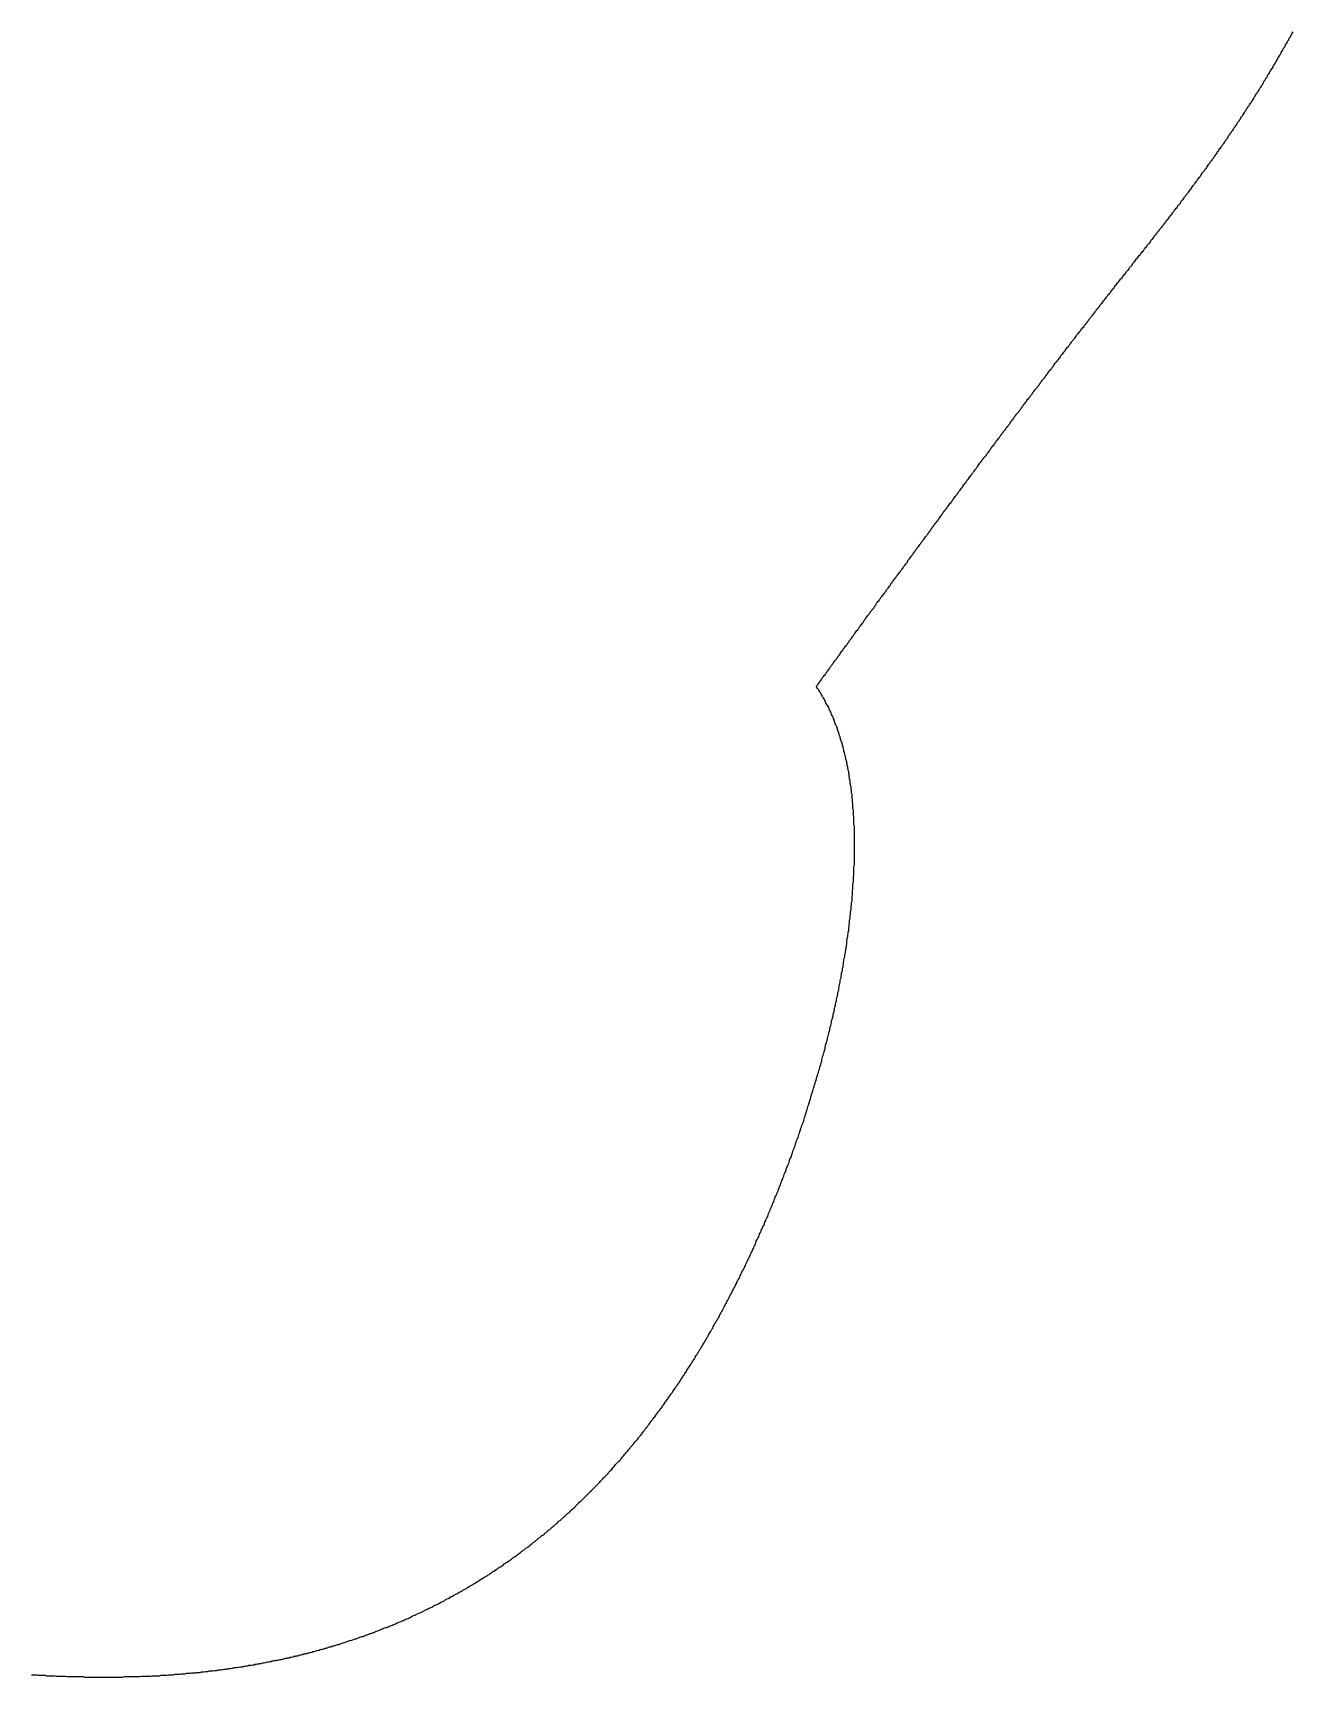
# Model space of a CAD drawing. Header units: millimetres. Extents: x 111 to 2999, y 81 to 1941.
# Drawn here: x 1021.78 to 1048.38, y 794.31 to 829.04 of the extents above; entities that cross this region are included whole.
import ezdxf

# ---------------------------------------------------------------- set-up
doc = ezdxf.new("R2010")
doc.units = ezdxf.units.MM
doc.layers.add('DRAW', color=7, linetype='Continuous')

msp = doc.modelspace()

# ---------------------------------------------------------------- linework, layer by layer
at = {"layer": 'DRAW'}
msp.add_polyline3d([(1021.75, 794.363, 0), (1021.78, 794.363, 0), (1021.81, 794.363, 0), (1021.84, 794.363, 0), (1021.86, 794.363, 0), (1021.89, 794.353, 0), (1021.92, 794.353, 0), (1021.95, 794.353, 0), (1021.98, 794.353, 0), (1022.01, 794.353, 0), (1022.04, 794.353, 0), (1022.07, 794.343, 0), (1022.1, 794.343, 0), (1022.12, 794.343, 0), (1022.15, 794.343, 0), (1022.18, 794.343, 0), (1022.21, 794.343, 0), (1022.24, 794.343, 0), (1022.27, 794.333, 0), (1022.3, 794.333, 0), (1022.33, 794.333, 0), (1022.35, 794.333, 0), (1022.38, 794.333, 0), (1022.41, 794.333, 0), (1022.44, 794.333, 0), (1022.47, 794.333, 0), (1022.5, 794.323, 0), (1022.53, 794.323, 0), (1022.55, 794.323, 0), (1022.58, 794.323, 0), (1022.61, 794.323, 0), (1022.64, 794.323, 0), (1022.67, 794.323, 0), (1022.7, 794.323, 0), (1022.72, 794.323, 0), (1022.75, 794.323, 0), (1022.78, 794.323, 0), (1022.81, 794.323, 0), (1022.84, 794.323, 0), (1022.87, 794.313, 0), (1022.89, 794.313, 0), (1022.92, 794.313, 0), (1022.95, 794.313, 0), (1022.98, 794.313, 0), (1023.01, 794.313, 0), (1023.04, 794.313, 0), (1023.06, 794.313, 0), (1023.09, 794.313, 0), (1023.12, 794.313, 0), (1023.15, 794.313, 0), (1023.18, 794.313, 0), (1023.2, 794.313, 0), (1023.23, 794.313, 0), (1023.26, 794.313, 0), (1023.29, 794.313, 0), (1023.32, 794.313, 0), (1023.34, 794.313, 0), (1023.37, 794.313, 0), (1023.4, 794.313, 0), (1023.43, 794.313, 0), (1023.46, 794.313, 0), (1023.48, 794.313, 0), (1023.51, 794.313, 0), (1023.54, 794.313, 0), (1023.57, 794.313, 0), (1023.6, 794.313, 0), (1023.62, 794.313, 0), (1023.65, 794.313, 0), (1023.68, 794.313, 0), (1023.71, 794.323, 0), (1023.73, 794.323, 0), (1023.76, 794.323, 0), (1023.79, 794.323, 0), (1023.82, 794.323, 0), (1023.85, 794.323, 0), (1023.87, 794.323, 0), (1023.9, 794.323, 0), (1023.93, 794.323, 0), (1023.96, 794.323, 0), (1023.98, 794.323, 0), (1024.01, 794.323, 0), (1024.04, 794.323, 0), (1024.07, 794.333, 0), (1024.09, 794.333, 0), (1024.12, 794.333, 0), (1024.15, 794.333, 0), (1024.18, 794.333, 0), (1024.2, 794.333, 0), (1024.23, 794.333, 0), (1024.26, 794.333, 0), (1024.29, 794.343, 0), (1024.31, 794.343, 0), (1024.34, 794.343, 0), (1024.37, 794.343, 0), (1024.4, 794.343, 0), (1024.42, 794.343, 0), (1024.45, 794.343, 0), (1024.48, 794.353, 0), (1024.5, 794.353, 0), (1024.53, 794.353, 0), (1024.56, 794.353, 0), (1024.59, 794.353, 0), (1024.61, 794.353, 0), (1024.64, 794.363, 0), (1024.67, 794.363, 0), (1024.69, 794.363, 0), (1024.72, 794.363, 0), (1024.75, 794.363, 0), (1024.78, 794.373, 0), (1024.8, 794.373, 0), (1024.83, 794.373, 0), (1024.86, 794.373, 0), (1024.88, 794.373, 0), (1024.91, 794.383, 0), (1024.94, 794.383, 0), (1024.97, 794.383, 0), (1024.99, 794.383, 0), (1025.02, 794.393, 0), (1025.05, 794.393, 0), (1025.07, 794.393, 0), (1025.1, 794.393, 0), (1025.13, 794.403, 0), (1025.15, 794.403, 0), (1025.18, 794.403, 0), (1025.21, 794.403, 0), (1025.23, 794.413, 0), (1025.26, 794.413, 0), (1025.29, 794.413, 0), (1025.31, 794.413, 0), (1025.34, 794.423, 0), (1025.37, 794.423, 0), (1025.39, 794.423, 0), (1025.42, 794.433, 0), (1025.45, 794.433, 0), (1025.47, 794.433, 0), (1025.5, 794.443, 0), (1025.53, 794.443, 0), (1025.55, 794.443, 0), (1025.58, 794.443, 0), (1025.61, 794.453, 0), (1025.63, 794.453, 0), (1025.66, 794.453, 0), (1025.69, 794.463, 0), (1025.71, 794.463, 0), (1025.74, 794.463, 0), (1025.77, 794.473, 0), (1025.79, 794.473, 0), (1025.82, 794.483, 0), (1025.84, 794.483, 0), (1025.87, 794.483, 0), (1025.9, 794.493, 0), (1025.92, 794.493, 0), (1025.95, 794.493, 0), (1025.98, 794.503, 0), (1026, 794.503, 0), (1026.03, 794.513, 0), (1026.05, 794.513, 0), (1026.08, 794.513, 0), (1026.11, 794.523, 0), (1026.13, 794.523, 0), (1026.16, 794.533, 0), (1026.19, 794.533, 0), (1026.21, 794.533, 0), (1026.24, 794.543, 0), (1026.26, 794.543, 0), (1026.29, 794.553, 0), (1026.32, 794.553, 0), (1026.34, 794.563, 0), (1026.37, 794.563, 0), (1026.39, 794.563, 0), (1026.42, 794.573, 0), (1026.45, 794.573, 0), (1026.47, 794.583, 0), (1026.5, 794.583, 0), (1026.52, 794.593, 0), (1026.55, 794.593, 0), (1026.57, 794.603, 0), (1026.6, 794.603, 0), (1026.63, 794.613, 0), (1026.65, 794.613, 0), (1026.68, 794.623, 0), (1026.7, 794.623, 0), (1026.73, 794.633, 0), (1026.75, 794.633, 0), (1026.78, 794.643, 0), (1026.81, 794.643, 0), (1026.83, 794.653, 0), (1026.86, 794.653, 0), (1026.88, 794.663, 0), (1026.91, 794.663, 0), (1026.93, 794.673, 0), (1026.96, 794.673, 0), (1026.99, 794.683, 0), (1027.01, 794.683, 0), (1027.04, 794.693, 0), (1027.06, 794.693, 0), (1027.09, 794.703, 0), (1027.11, 794.713, 0), (1027.14, 794.713, 0), (1027.16, 794.723, 0), (1027.19, 794.723, 0), (1027.21, 794.733, 0), (1027.24, 794.733, 0), (1027.27, 794.743, 0), (1027.29, 794.753, 0), (1027.32, 794.753, 0), (1027.34, 794.763, 0), (1027.37, 794.763, 0), (1027.39, 794.773, 0), (1027.42, 794.783, 0), (1027.44, 794.783, 0), (1027.47, 794.793, 0), (1027.49, 794.803, 0), (1027.52, 794.803, 0), (1027.54, 794.813, 0), (1027.57, 794.813, 0), (1027.59, 794.823, 0), (1027.62, 794.833, 0), (1027.64, 794.833, 0), (1027.67, 794.843, 0), (1027.69, 794.853, 0), (1027.72, 794.853, 0), (1027.74, 794.863, 0), (1027.77, 794.873, 0), (1027.79, 794.873, 0), (1027.82, 794.883, 0), (1027.84, 794.893, 0), (1027.87, 794.903, 0), (1027.89, 794.903, 0), (1027.92, 794.913, 0), (1027.94, 794.923, 0), (1027.97, 794.923, 0), (1027.99, 794.933, 0), (1028.02, 794.943, 0), (1028.04, 794.953, 0), (1028.07, 794.953, 0), (1028.09, 794.963, 0), (1028.11, 794.973, 0), (1028.14, 794.973, 0), (1028.16, 794.983, 0), (1028.19, 794.993, 0), (1028.21, 795.003, 0), (1028.24, 795.003, 0), (1028.26, 795.013, 0), (1028.29, 795.023, 0), (1028.31, 795.033, 0), (1028.34, 795.043, 0), (1028.36, 795.043, 0), (1028.38, 795.053, 0), (1028.41, 795.063, 0), (1028.43, 795.073, 0), (1028.46, 795.083, 0), (1028.48, 795.083, 0), (1028.51, 795.093, 0), (1028.53, 795.103, 0), (1028.56, 795.113, 0), (1028.58, 795.123, 0), (1028.6, 795.123, 0), (1028.63, 795.133, 0), (1028.65, 795.143, 0), (1028.68, 795.153, 0), (1028.7, 795.163, 0), (1028.72, 795.173, 0), (1028.75, 795.173, 0), (1028.77, 795.183, 0), (1028.8, 795.193, 0), (1028.82, 795.203, 0), (1028.85, 795.213, 0), (1028.87, 795.223, 0), (1028.89, 795.233, 0), (1028.92, 795.243, 0), (1028.94, 795.243, 0), (1028.97, 795.253, 0), (1028.99, 795.263, 0), (1029.01, 795.273, 0), (1029.04, 795.283, 0), (1029.06, 795.293, 0), (1029.09, 795.303, 0), (1029.11, 795.313, 0), (1029.13, 795.323, 0), (1029.16, 795.333, 0), (1029.18, 795.343, 0), (1029.2, 795.353, 0), (1029.23, 795.363, 0), (1029.25, 795.363, 0), (1029.28, 795.373, 0), (1029.3, 795.383, 0), (1029.32, 795.393, 0), (1029.35, 795.403, 0), (1029.37, 795.413, 0), (1029.39, 795.423, 0), (1029.42, 795.433, 0), (1029.44, 795.443, 0), (1029.46, 795.453, 0), (1029.49, 795.463, 0), (1029.51, 795.473, 0), (1029.53, 795.483, 0), (1029.56, 795.493, 0), (1029.58, 795.503, 0), (1029.6, 795.513, 0), (1029.63, 795.523, 0), (1029.65, 795.533, 0), (1029.68, 795.543, 0), (1029.7, 795.553, 0), (1029.72, 795.563, 0), (1029.74, 795.573, 0), (1029.77, 795.593, 0), (1029.79, 795.603, 0), (1029.81, 795.613, 0), (1029.84, 795.623, 0), (1029.86, 795.633, 0), (1029.88, 795.643, 0), (1029.91, 795.653, 0), (1029.93, 795.663, 0), (1029.95, 795.673, 0), (1029.98, 795.683, 0), (1030, 795.693, 0), (1030.02, 795.703, 0), (1030.05, 795.723, 0), (1030.07, 795.733, 0), (1030.09, 795.743, 0), (1030.11, 795.753, 0), (1030.14, 795.763, 0), (1030.16, 795.773, 0), (1030.18, 795.783, 0), (1030.21, 795.793, 0), (1030.23, 795.813, 0), (1030.25, 795.823, 0), (1030.27, 795.833, 0), (1030.3, 795.843, 0), (1030.32, 795.853, 0), (1030.34, 795.863, 0), (1030.37, 795.883, 0), (1030.39, 795.893, 0), (1030.41, 795.903, 0), (1030.43, 795.913, 0), (1030.46, 795.923, 0), (1030.48, 795.943, 0), (1030.5, 795.953, 0), (1030.52, 795.963, 0), (1030.55, 795.973, 0), (1030.57, 795.983, 0), (1030.59, 796.003, 0), (1030.61, 796.013, 0), (1030.64, 796.023, 0), (1030.66, 796.033, 0), (1030.68, 796.053, 0), (1030.7, 796.063, 0), (1030.73, 796.073, 0), (1030.75, 796.083, 0), (1030.77, 796.103, 0), (1030.79, 796.113, 0), (1030.82, 796.123, 0), (1030.84, 796.133, 0), (1030.86, 796.153, 0), (1030.88, 796.163, 0), (1030.9, 796.173, 0), (1030.93, 796.183, 0), (1030.95, 796.203, 0), (1030.97, 796.213, 0), (1030.99, 796.223, 0), (1031.01, 796.243, 0), (1031.04, 796.253, 0), (1031.06, 796.263, 0), (1031.08, 796.283, 0), (1031.1, 796.293, 0), (1031.12, 796.303, 0), (1031.15, 796.323, 0), (1031.17, 796.333, 0), (1031.19, 796.343, 0), (1031.21, 796.363, 0), (1031.23, 796.373, 0), (1031.26, 796.393, 0), (1031.28, 796.403, 0), (1031.3, 796.413, 0), (1031.32, 796.433, 0), (1031.34, 796.443, 0), (1031.37, 796.453, 0), (1031.39, 796.473, 0), (1031.41, 796.483, 0), (1031.43, 796.503, 0), (1031.45, 796.513, 0), (1031.47, 796.523, 0), (1031.49, 796.543, 0), (1031.52, 796.553, 0), (1031.54, 796.573, 0), (1031.56, 796.583, 0), (1031.58, 796.603, 0), (1031.6, 796.613, 0), (1031.62, 796.633, 0), (1031.65, 796.643, 0), (1031.67, 796.653, 0), (1031.69, 796.673, 0), (1031.71, 796.683, 0), (1031.73, 796.703, 0), (1031.75, 796.713, 0), (1031.77, 796.733, 0), (1031.79, 796.743, 0), (1031.82, 796.763, 0), (1031.84, 796.773, 0), (1031.86, 796.793, 0), (1031.88, 796.803, 0), (1031.9, 796.823, 0), (1031.92, 796.833, 0), (1031.94, 796.853, 0), (1031.96, 796.863, 0), (1031.99, 796.883, 0), (1032.01, 796.903, 0), (1032.03, 796.913, 0), (1032.05, 796.933, 0), (1032.07, 796.943, 0), (1032.09, 796.963, 0), (1032.11, 796.973, 0), (1032.13, 796.993, 0), (1032.15, 797.003, 0), (1032.17, 797.023, 0), (1032.19, 797.043, 0), (1032.22, 797.053, 0), (1032.24, 797.073, 0), (1032.26, 797.083, 0), (1032.28, 797.103, 0), (1032.3, 797.123, 0), (1032.32, 797.133, 0), (1032.34, 797.153, 0), (1032.36, 797.163, 0), (1032.38, 797.183, 0), (1032.4, 797.203, 0), (1032.42, 797.213, 0), (1032.44, 797.233, 0), (1032.46, 797.253, 0), (1032.48, 797.263, 0), (1032.5, 797.283, 0), (1032.52, 797.303, 0), (1032.54, 797.313, 0), (1032.57, 797.333, 0), (1032.59, 797.353, 0), (1032.61, 797.363, 0), (1032.63, 797.383, 0), (1032.65, 797.403, 0), (1032.67, 797.423, 0), (1032.69, 797.433, 0), (1032.71, 797.453, 0), (1032.73, 797.473, 0), (1032.75, 797.483, 0), (1032.77, 797.503, 0), (1032.79, 797.523, 0), (1032.81, 797.543, 0), (1032.83, 797.553, 0), (1032.85, 797.573, 0), (1032.87, 797.593, 0), (1032.89, 797.613, 0), (1032.91, 797.623, 0), (1032.93, 797.643, 0), (1032.95, 797.663, 0), (1032.97, 797.683, 0), (1032.99, 797.693, 0), (1033.01, 797.713, 0), (1033.03, 797.733, 0), (1033.05, 797.753, 0), (1033.07, 797.773, 0), (1033.09, 797.783, 0), (1033.11, 797.803, 0), (1033.13, 797.823, 0), (1033.15, 797.843, 0), (1033.17, 797.863, 0), (1033.19, 797.883, 0), (1033.21, 797.893, 0), (1033.23, 797.913, 0), (1033.24, 797.933, 0), (1033.26, 797.953, 0), (1033.28, 797.973, 0), (1033.3, 797.993, 0), (1033.32, 798.013, 0), (1033.34, 798.023, 0), (1033.36, 798.043, 0), (1033.38, 798.063, 0), (1033.4, 798.083, 0), (1033.42, 798.103, 0), (1033.44, 798.123, 0), (1033.46, 798.143, 0), (1033.48, 798.163, 0), (1033.5, 798.183, 0), (1033.52, 798.203, 0), (1033.54, 798.223, 0), (1033.56, 798.233, 0), (1033.57, 798.253, 0), (1033.59, 798.273, 0), (1033.61, 798.293, 0), (1033.63, 798.313, 0), (1033.65, 798.333, 0), (1033.67, 798.353, 0), (1033.69, 798.373, 0), (1033.71, 798.393, 0), (1033.73, 798.413, 0), (1033.75, 798.433, 0), (1033.76, 798.453, 0), (1033.78, 798.473, 0), (1033.8, 798.493, 0), (1033.82, 798.513, 0), (1033.84, 798.533, 0), (1033.86, 798.553, 0), (1033.88, 798.573, 0), (1033.9, 798.593, 0), (1033.92, 798.613, 0), (1033.93, 798.633, 0), (1033.95, 798.653, 0), (1033.97, 798.673, 0), (1033.99, 798.693, 0), (1034.01, 798.713, 0), (1034.03, 798.743, 0), (1034.05, 798.763, 0), (1034.06, 798.783, 0), (1034.08, 798.803, 0), (1034.1, 798.823, 0), (1034.12, 798.843, 0), (1034.14, 798.863, 0), (1034.16, 798.883, 0), (1034.18, 798.903, 0), (1034.19, 798.923, 0), (1034.21, 798.943, 0), (1034.23, 798.973, 0), (1034.25, 798.993, 0), (1034.27, 799.013, 0), (1034.29, 799.033, 0), (1034.3, 799.053, 0), (1034.32, 799.073, 0), (1034.34, 799.093, 0), (1034.36, 799.123, 0), (1034.38, 799.143, 0), (1034.39, 799.163, 0), (1034.41, 799.183, 0), (1034.43, 799.203, 0), (1034.45, 799.223, 0), (1034.47, 799.253, 0), (1034.48, 799.273, 0), (1034.5, 799.293, 0), (1034.52, 799.313, 0), (1034.54, 799.333, 0), (1034.56, 799.363, 0), (1034.57, 799.383, 0), (1034.59, 799.403, 0), (1034.61, 799.423, 0), (1034.63, 799.453, 0), (1034.65, 799.473, 0), (1034.66, 799.493, 0), (1034.68, 799.513, 0), (1034.7, 799.543, 0), (1034.72, 799.563, 0), (1034.73, 799.583, 0), (1034.75, 799.603, 0), (1034.77, 799.633, 0), (1034.79, 799.653, 0), (1034.8, 799.673, 0), (1034.82, 799.703, 0), (1034.84, 799.723, 0), (1034.86, 799.743, 0), (1034.87, 799.773, 0), (1034.89, 799.793, 0), (1034.91, 799.813, 0), (1034.93, 799.843, 0), (1034.94, 799.863, 0), (1034.96, 799.883, 0), (1034.98, 799.913, 0), (1035, 799.933, 0), (1035.01, 799.953, 0), (1035.03, 799.983, 0), (1035.05, 800.003, 0), (1035.06, 800.023, 0), (1035.08, 800.053, 0), (1035.1, 800.073, 0), (1035.12, 800.103, 0), (1035.13, 800.123, 0), (1035.15, 800.143, 0), (1035.17, 800.173, 0), (1035.18, 800.193, 0), (1035.2, 800.223, 0), (1035.22, 800.243, 0), (1035.23, 800.263, 0), (1035.25, 800.293, 0), (1035.27, 800.313, 0), (1035.29, 800.343, 0), (1035.3, 800.363, 0), (1035.32, 800.393, 0), (1035.34, 800.413, 0), (1035.35, 800.443, 0), (1035.37, 800.463, 0), (1035.39, 800.493, 0), (1035.4, 800.513, 0), (1035.42, 800.533, 0), (1035.44, 800.563, 0), (1035.45, 800.583, 0), (1035.47, 800.613, 0), (1035.49, 800.643, 0), (1035.5, 800.663, 0), (1035.52, 800.693, 0), (1035.54, 800.713, 0), (1035.55, 800.743, 0), (1035.57, 800.763, 0), (1035.58, 800.793, 0), (1035.6, 800.813, 0), (1035.62, 800.843, 0), (1035.63, 800.863, 0), (1035.65, 800.893, 0), (1035.67, 800.913, 0), (1035.68, 800.943, 0), (1035.7, 800.973, 0), (1035.71, 800.993, 0), (1035.73, 801.023, 0), (1035.75, 801.043, 0), (1035.76, 801.073, 0), (1035.78, 801.103, 0), (1035.8, 801.123, 0), (1035.81, 801.153, 0), (1035.83, 801.173, 0), (1035.84, 801.203, 0), (1035.86, 801.233, 0), (1035.88, 801.253, 0), (1035.89, 801.283, 0), (1035.91, 801.313, 0), (1035.92, 801.333, 0), (1035.94, 801.363, 0), (1035.96, 801.393, 0), (1035.97, 801.413, 0), (1035.99, 801.443, 0), (1036, 801.473, 0), (1036.02, 801.493, 0), (1036.03, 801.523, 0), (1036.05, 801.553, 0), (1036.07, 801.583, 0), (1036.08, 801.603, 0), (1036.1, 801.633, 0), (1036.11, 801.663, 0), (1036.13, 801.683, 0), (1036.14, 801.713, 0), (1036.16, 801.743, 0), (1036.17, 801.773, 0), (1036.19, 801.793, 0), (1036.2, 801.823, 0), (1036.22, 801.853, 0), (1036.24, 801.883, 0), (1036.25, 801.903, 0), (1036.27, 801.933, 0), (1036.28, 801.963, 0), (1036.3, 801.993, 0), (1036.31, 802.023, 0), (1036.33, 802.043, 0), (1036.34, 802.073, 0), (1036.36, 802.103, 0), (1036.37, 802.133, 0), (1036.39, 802.163, 0), (1036.4, 802.193, 0), (1036.42, 802.213, 0), (1036.43, 802.243, 0), (1036.45, 802.273, 0), (1036.46, 802.303, 0), (1036.48, 802.333, 0), (1036.49, 802.363, 0), (1036.51, 802.393, 0), (1036.52, 802.413, 0), (1036.54, 802.443, 0), (1036.55, 802.473, 0), (1036.57, 802.503, 0), (1036.58, 802.533, 0), (1036.6, 802.563, 0), (1036.61, 802.593, 0), (1036.63, 802.623, 0), (1036.64, 802.653, 0), (1036.66, 802.683, 0), (1036.67, 802.713, 0), (1036.69, 802.733, 0), (1036.7, 802.763, 0), (1036.71, 802.793, 0), (1036.73, 802.823, 0), (1036.74, 802.853, 0), (1036.76, 802.883, 0), (1036.77, 802.913, 0), (1036.79, 802.943, 0), (1036.8, 802.973, 0), (1036.82, 803.003, 0), (1036.83, 803.033, 0), (1036.84, 803.063, 0), (1036.86, 803.093, 0), (1036.87, 803.123, 0), (1036.89, 803.153, 0), (1036.9, 803.183, 0), (1036.92, 803.213, 0), (1036.93, 803.243, 0), (1036.94, 803.273, 0), (1036.96, 803.303, 0), (1036.97, 803.333, 0), (1036.99, 803.363, 0), (1037, 803.393, 0), (1037.01, 803.423, 0), (1037.03, 803.453, 0), (1037.04, 803.483, 0), (1037.05, 803.523, 0), (1037.07, 803.553, 0), (1037.08, 803.583, 0), (1037.1, 803.613, 0), (1037.11, 803.643, 0), (1037.12, 803.673, 0), (1037.14, 803.703, 0), (1037.15, 803.733, 0), (1037.16, 803.763, 0), (1037.18, 803.793, 0), (1037.19, 803.823, 0), (1037.21, 803.853, 0), (1037.22, 803.883, 0), (1037.23, 803.923, 0), (1037.25, 803.953, 0), (1037.26, 803.983, 0), (1037.27, 804.013, 0), (1037.29, 804.043, 0), (1037.3, 804.073, 0), (1037.31, 804.103, 0), (1037.32, 804.133, 0), (1037.34, 804.173, 0), (1037.35, 804.203, 0), (1037.36, 804.233, 0), (1037.38, 804.263, 0), (1037.39, 804.293, 0), (1037.4, 804.323, 0), (1037.42, 804.353, 0), (1037.43, 804.393, 0), (1037.44, 804.423, 0), (1037.45, 804.453, 0), (1037.47, 804.483, 0), (1037.48, 804.513, 0), (1037.49, 804.543, 0), (1037.51, 804.583, 0), (1037.52, 804.613, 0), (1037.53, 804.643, 0), (1037.54, 804.673, 0), (1037.56, 804.703, 0), (1037.57, 804.743, 0), (1037.58, 804.773, 0), (1037.59, 804.803, 0), (1037.61, 804.833, 0), (1037.62, 804.863, 0), (1037.63, 804.893, 0), (1037.64, 804.933, 0), (1037.65, 804.963, 0), (1037.67, 804.993, 0), (1037.68, 805.023, 0), (1037.69, 805.063, 0), (1037.7, 805.093, 0), (1037.72, 805.123, 0), (1037.73, 805.153, 0), (1037.74, 805.183, 0), (1037.75, 805.223, 0), (1037.76, 805.253, 0), (1037.78, 805.283, 0), (1037.79, 805.313, 0), (1037.8, 805.353, 0), (1037.81, 805.383, 0), (1037.82, 805.413, 0), (1037.83, 805.443, 0), (1037.85, 805.483, 0), (1037.86, 805.513, 0), (1037.87, 805.543, 0), (1037.88, 805.573, 0), (1037.89, 805.613, 0), (1037.9, 805.643, 0), (1037.91, 805.673, 0), (1037.93, 805.703, 0), (1037.94, 805.743, 0), (1037.95, 805.773, 0), (1037.96, 805.803, 0), (1037.97, 805.833, 0), (1037.98, 805.873, 0), (1037.99, 805.903, 0), (1038, 805.933, 0), (1038.01, 805.963, 0), (1038.03, 806.003, 0), (1038.04, 806.033, 0), (1038.05, 806.063, 0), (1038.06, 806.103, 0), (1038.07, 806.133, 0), (1038.08, 806.163, 0), (1038.09, 806.193, 0), (1038.1, 806.233, 0), (1038.11, 806.263, 0), (1038.12, 806.293, 0), (1038.13, 806.333, 0), (1038.14, 806.363, 0), (1038.15, 806.393, 0), (1038.16, 806.423, 0), (1038.17, 806.463, 0), (1038.18, 806.493, 0), (1038.19, 806.523, 0), (1038.2, 806.563, 0), (1038.21, 806.593, 0), (1038.22, 806.623, 0), (1038.23, 806.653, 0), (1038.24, 806.693, 0), (1038.25, 806.723, 0), (1038.26, 806.753, 0), (1038.27, 806.793, 0), (1038.28, 806.823, 0), (1038.29, 806.853, 0), (1038.3, 806.883, 0), (1038.31, 806.923, 0), (1038.32, 806.953, 0), (1038.33, 806.983, 0), (1038.34, 807.023, 0), (1038.35, 807.053, 0), (1038.36, 807.083, 0), (1038.37, 807.123, 0), (1038.38, 807.153, 0), (1038.39, 807.183, 0), (1038.4, 807.213, 0), (1038.41, 807.253, 0), (1038.42, 807.283, 0), (1038.43, 807.313, 0), (1038.43, 807.353, 0), (1038.44, 807.383, 0), (1038.45, 807.413, 0), (1038.46, 807.443, 0), (1038.47, 807.483, 0), (1038.48, 807.513, 0), (1038.49, 807.543, 0), (1038.5, 807.583, 0), (1038.5, 807.613, 0), (1038.51, 807.643, 0), (1038.52, 807.683, 0), (1038.53, 807.713, 0), (1038.54, 807.743, 0), (1038.55, 807.773, 0), (1038.55, 807.813, 0), (1038.56, 807.843, 0), (1038.57, 807.873, 0), (1038.58, 807.913, 0), (1038.59, 807.943, 0), (1038.6, 807.973, 0), (1038.6, 808.003, 0), (1038.61, 808.043, 0), (1038.62, 808.073, 0), (1038.63, 808.103, 0), (1038.64, 808.143, 0), (1038.64, 808.173, 0), (1038.65, 808.203, 0), (1038.66, 808.233, 0), (1038.67, 808.273, 0), (1038.67, 808.303, 0), (1038.68, 808.333, 0), (1038.69, 808.373, 0), (1038.7, 808.403, 0), (1038.7, 808.433, 0), (1038.71, 808.463, 0), (1038.72, 808.503, 0), (1038.72, 808.533, 0), (1038.73, 808.563, 0), (1038.74, 808.593, 0), (1038.74, 808.633, 0), (1038.75, 808.663, 0), (1038.76, 808.693, 0), (1038.77, 808.733, 0), (1038.77, 808.763, 0), (1038.78, 808.793, 0), (1038.79, 808.823, 0), (1038.79, 808.863, 0), (1038.8, 808.893, 0), (1038.8, 808.923, 0), (1038.81, 808.953, 0), (1038.82, 808.993, 0), (1038.82, 809.023, 0), (1038.83, 809.053, 0), (1038.84, 809.083, 0), (1038.84, 809.123, 0), (1038.85, 809.153, 0), (1038.85, 809.183, 0), (1038.86, 809.213, 0), (1038.87, 809.243, 0), (1038.87, 809.283, 0), (1038.88, 809.313, 0), (1038.88, 809.343, 0), (1038.89, 809.373, 0), (1038.89, 809.413, 0), (1038.9, 809.443, 0), (1038.9, 809.473, 0), (1038.91, 809.503, 0), (1038.92, 809.533, 0), (1038.92, 809.573, 0), (1038.93, 809.603, 0), (1038.93, 809.633, 0), (1038.94, 809.663, 0), (1038.94, 809.693, 0), (1038.95, 809.733, 0), (1038.95, 809.763, 0), (1038.96, 809.793, 0), (1038.96, 809.823, 0), (1038.96, 809.853, 0), (1038.97, 809.893, 0), (1038.97, 809.923, 0), (1038.98, 809.953, 0), (1038.98, 809.983, 0), (1038.99, 810.013, 0), (1038.99, 810.043, 0), (1039, 810.083, 0), (1039, 810.113, 0), (1039, 810.143, 0), (1039.01, 810.173, 0), (1039.01, 810.203, 0), (1039.02, 810.233, 0), (1039.02, 810.273, 0), (1039.02, 810.303, 0), (1039.03, 810.333, 0), (1039.03, 810.363, 0), (1039.03, 810.393, 0), (1039.04, 810.423, 0), (1039.04, 810.453, 0), (1039.04, 810.483, 0), (1039.05, 810.523, 0), (1039.05, 810.553, 0), (1039.05, 810.583, 0), (1039.06, 810.613, 0), (1039.06, 810.643, 0), (1039.06, 810.673, 0), (1039.07, 810.703, 0), (1039.07, 810.733, 0), (1039.07, 810.763, 0), (1039.07, 810.793, 0), (1039.08, 810.833, 0), (1039.08, 810.863, 0), (1039.08, 810.893, 0), (1039.08, 810.923, 0), (1039.09, 810.953, 0), (1039.09, 810.983, 0), (1039.09, 811.013, 0), (1039.09, 811.043, 0), (1039.09, 811.073, 0), (1039.1, 811.103, 0), (1039.1, 811.133, 0), (1039.1, 811.163, 0), (1039.1, 811.193, 0), (1039.1, 811.223, 0), (1039.11, 811.253, 0), (1039.11, 811.283, 0), (1039.11, 811.313, 0), (1039.11, 811.343, 0), (1039.11, 811.373, 0), (1039.11, 811.403, 0), (1039.11, 811.433, 0), (1039.12, 811.463, 0), (1039.12, 811.493, 0), (1039.12, 811.523, 0), (1039.12, 811.553, 0), (1039.12, 811.583, 0), (1039.12, 811.613, 0), (1039.12, 811.643, 0), (1039.12, 811.673, 0), (1039.12, 811.703, 0), (1039.12, 811.733, 0), (1039.12, 811.763, 0), (1039.12, 811.793, 0), (1039.12, 811.823, 0), (1039.12, 811.853, 0), (1039.12, 811.883, 0), (1039.12, 811.913, 0), (1039.12, 811.943, 0), (1039.12, 811.973, 0), (1039.12, 811.993, 0), (1039.12, 812.023, 0), (1039.12, 812.053, 0), (1039.12, 812.083, 0), (1039.12, 812.113, 0), (1039.12, 812.143, 0), (1039.12, 812.173, 0), (1039.12, 812.203, 0), (1039.12, 812.233, 0), (1039.12, 812.253, 0), (1039.12, 812.283, 0), (1039.11, 812.313, 0), (1039.11, 812.343, 0), (1039.11, 812.373, 0), (1039.11, 812.403, 0), (1039.11, 812.423, 0), (1039.11, 812.453, 0), (1039.11, 812.483, 0), (1039.1, 812.513, 0), (1039.1, 812.543, 0), (1039.1, 812.573, 0), (1039.1, 812.593, 0), (1039.1, 812.623, 0), (1039.09, 812.653, 0), (1039.09, 812.683, 0), (1039.09, 812.703, 0), (1039.09, 812.733, 0), (1039.09, 812.763, 0), (1039.08, 812.793, 0), (1039.08, 812.813, 0), (1039.08, 812.843, 0), (1039.07, 812.873, 0), (1039.07, 812.903, 0), (1039.07, 812.923, 0), (1039.07, 812.953, 0), (1039.06, 812.983, 0), (1039.06, 813.013, 0), (1039.06, 813.033, 0), (1039.05, 813.063, 0), (1039.05, 813.093, 0), (1039.05, 813.113, 0), (1039.04, 813.143, 0), (1039.04, 813.173, 0), (1039.03, 813.193, 0), (1039.03, 813.223, 0), (1039.03, 813.253, 0), (1039.02, 813.273, 0), (1039.02, 813.303, 0), (1039.01, 813.333, 0), (1039.01, 813.353, 0), (1039.01, 813.383, 0), (1039, 813.403, 0), (1039, 813.433, 0), (1038.99, 813.463, 0), (1038.99, 813.483, 0), (1038.98, 813.513, 0), (1038.98, 813.533, 0), (1038.97, 813.563, 0), (1038.97, 813.593, 0), (1038.96, 813.613, 0), (1038.96, 813.643, 0), (1038.95, 813.663, 0), (1038.94, 813.693, 0), (1038.94, 813.713, 0), (1038.93, 813.743, 0), (1038.93, 813.763, 0), (1038.92, 813.793, 0), (1038.92, 813.813, 0), (1038.91, 813.843, 0), (1038.9, 813.863, 0), (1038.9, 813.893, 0), (1038.89, 813.913, 0), (1038.88, 813.943, 0), (1038.88, 813.963, 0), (1038.87, 813.993, 0), (1038.86, 814.013, 0), (1038.86, 814.043, 0), (1038.85, 814.063, 0), (1038.84, 814.093, 0), (1038.83, 814.113, 0), (1038.83, 814.133, 0), (1038.82, 814.163, 0), (1038.81, 814.183, 0), (1038.8, 814.213, 0), (1038.8, 814.233, 0), (1038.79, 814.253, 0), (1038.78, 814.283, 0), (1038.77, 814.303, 0), (1038.76, 814.323, 0), (1038.76, 814.353, 0), (1038.75, 814.373, 0), (1038.74, 814.393, 0), (1038.73, 814.423, 0), (1038.72, 814.443, 0), (1038.71, 814.463, 0), (1038.7, 814.493, 0), (1038.69, 814.513, 0), (1038.69, 814.533, 0), (1038.68, 814.553, 0), (1038.67, 814.583, 0), (1038.66, 814.603, 0), (1038.65, 814.623, 0), (1038.64, 814.643, 0), (1038.63, 814.673, 0), (1038.62, 814.693, 0), (1038.61, 814.713, 0), (1038.6, 814.733, 0), (1038.59, 814.753, 0), (1038.58, 814.783, 0), (1038.57, 814.803, 0), (1038.56, 814.823, 0), (1038.54, 814.843, 0), (1038.53, 814.863, 0), (1038.52, 814.883, 0), (1038.51, 814.913, 0), (1038.5, 814.933, 0), (1038.49, 814.953, 0), (1038.48, 814.973, 0), (1038.47, 814.993, 0), (1038.45, 815.013, 0), (1038.44, 815.033, 0), (1038.43, 815.053, 0), (1038.42, 815.073, 0), (1038.41, 815.093, 0), (1038.39, 815.113, 0), (1038.38, 815.133, 0), (1038.37, 815.153, 0), (1038.36, 815.173, 0), (1038.34, 815.193, 0), (1038.33, 815.213, 0), (1038.32, 815.233, 0), (1038.33, 815.253, 0), (1038.35, 815.273, 0), (1038.36, 815.293, 0), (1038.38, 815.323, 0), (1038.39, 815.343, 0), (1038.41, 815.363, 0), (1038.42, 815.383, 0), (1038.44, 815.403, 0), (1038.45, 815.423, 0), (1038.47, 815.443, 0), (1038.48, 815.463, 0), (1038.5, 815.483, 0), (1038.51, 815.503, 0), (1038.53, 815.523, 0), (1038.54, 815.543, 0), (1038.56, 815.563, 0), (1038.57, 815.583, 0), (1038.59, 815.603, 0), (1038.6, 815.633, 0), (1038.62, 815.653, 0), (1038.63, 815.673, 0), (1038.65, 815.693, 0), (1038.66, 815.713, 0), (1038.68, 815.733, 0), (1038.69, 815.753, 0), (1038.71, 815.773, 0), (1038.72, 815.793, 0), (1038.74, 815.813, 0), (1038.75, 815.833, 0), (1038.77, 815.853, 0), (1038.78, 815.873, 0), (1038.8, 815.893, 0), (1038.81, 815.913, 0), (1038.83, 815.943, 0), (1038.84, 815.963, 0), (1038.86, 815.983, 0), (1038.87, 816.003, 0), (1038.89, 816.023, 0), (1038.9, 816.043, 0), (1038.92, 816.063, 0), (1038.93, 816.083, 0), (1038.95, 816.103, 0), (1038.96, 816.123, 0), (1038.98, 816.143, 0), (1038.99, 816.163, 0), (1039.01, 816.183, 0), (1039.02, 816.203, 0), (1039.04, 816.223, 0), (1039.05, 816.243, 0), (1039.07, 816.273, 0), (1039.08, 816.293, 0), (1039.1, 816.313, 0), (1039.11, 816.333, 0), (1039.13, 816.353, 0), (1039.14, 816.373, 0), (1039.16, 816.393, 0), (1039.17, 816.413, 0), (1039.19, 816.433, 0), (1039.2, 816.453, 0), (1039.22, 816.473, 0), (1039.23, 816.493, 0), (1039.25, 816.513, 0), (1039.26, 816.533, 0), (1039.28, 816.553, 0), (1039.29, 816.573, 0), (1039.31, 816.593, 0), (1039.32, 816.623, 0), (1039.34, 816.643, 0), (1039.35, 816.663, 0), (1039.37, 816.683, 0), (1039.38, 816.703, 0), (1039.4, 816.723, 0), (1039.41, 816.743, 0), (1039.43, 816.763, 0), (1039.44, 816.783, 0), (1039.46, 816.803, 0), (1039.47, 816.823, 0), (1039.49, 816.843, 0), (1039.5, 816.863, 0), (1039.52, 816.883, 0), (1039.53, 816.903, 0), (1039.55, 816.923, 0), (1039.56, 816.943, 0), (1039.58, 816.963, 0), (1039.59, 816.993, 0), (1039.61, 817.013, 0), (1039.62, 817.033, 0), (1039.64, 817.053, 0), (1039.65, 817.073, 0), (1039.67, 817.093, 0), (1039.68, 817.113, 0), (1039.7, 817.133, 0), (1039.71, 817.153, 0), (1039.73, 817.173, 0), (1039.74, 817.193, 0), (1039.76, 817.213, 0), (1039.77, 817.233, 0), (1039.79, 817.253, 0), (1039.8, 817.273, 0), (1039.82, 817.293, 0), (1039.83, 817.313, 0), (1039.85, 817.333, 0), (1039.86, 817.353, 0), (1039.88, 817.373, 0), (1039.89, 817.403, 0), (1039.91, 817.423, 0), (1039.92, 817.443, 0), (1039.94, 817.463, 0), (1039.95, 817.483, 0), (1039.97, 817.503, 0), (1039.98, 817.523, 0), (1040, 817.543, 0), (1040.01, 817.563, 0), (1040.03, 817.583, 0), (1040.04, 817.603, 0), (1040.06, 817.623, 0), (1040.07, 817.643, 0), (1040.09, 817.663, 0), (1040.1, 817.683, 0), (1040.12, 817.703, 0), (1040.13, 817.723, 0), (1040.15, 817.743, 0), (1040.16, 817.763, 0), (1040.18, 817.783, 0), (1040.19, 817.803, 0), (1040.21, 817.823, 0), (1040.22, 817.843, 0), (1040.24, 817.863, 0), (1040.25, 817.893, 0), (1040.27, 817.913, 0), (1040.28, 817.933, 0), (1040.3, 817.953, 0), (1040.31, 817.973, 0), (1040.33, 817.993, 0), (1040.34, 818.013, 0), (1040.36, 818.033, 0), (1040.37, 818.053, 0), (1040.38, 818.073, 0), (1040.4, 818.093, 0), (1040.41, 818.113, 0), (1040.43, 818.133, 0), (1040.44, 818.153, 0), (1040.46, 818.173, 0), (1040.47, 818.193, 0), (1040.49, 818.213, 0), (1040.5, 818.233, 0), (1040.52, 818.253, 0), (1040.53, 818.273, 0), (1040.55, 818.293, 0), (1040.56, 818.313, 0), (1040.58, 818.333, 0), (1040.59, 818.353, 0), (1040.61, 818.373, 0), (1040.62, 818.393, 0), (1040.64, 818.413, 0), (1040.65, 818.433, 0), (1040.67, 818.453, 0), (1040.68, 818.473, 0), (1040.7, 818.493, 0), (1040.71, 818.513, 0), (1040.73, 818.533, 0), (1040.74, 818.563, 0), (1040.76, 818.583, 0), (1040.77, 818.603, 0), (1040.79, 818.623, 0), (1040.8, 818.643, 0), (1040.82, 818.663, 0), (1040.83, 818.683, 0), (1040.85, 818.703, 0), (1040.86, 818.723, 0), (1040.88, 818.743, 0), (1040.89, 818.763, 0), (1040.91, 818.783, 0), (1040.92, 818.803, 0), (1040.94, 818.823, 0), (1040.95, 818.843, 0), (1040.97, 818.863, 0), (1040.98, 818.883, 0), (1040.99, 818.903, 0), (1041.01, 818.923, 0), (1041.02, 818.943, 0), (1041.04, 818.963, 0), (1041.05, 818.983, 0), (1041.07, 819.003, 0), (1041.08, 819.023, 0), (1041.1, 819.043, 0), (1041.11, 819.063, 0), (1041.13, 819.083, 0), (1041.14, 819.103, 0), (1041.16, 819.123, 0), (1041.17, 819.143, 0), (1041.19, 819.163, 0), (1041.2, 819.183, 0), (1041.22, 819.203, 0), (1041.23, 819.223, 0), (1041.25, 819.243, 0), (1041.26, 819.263, 0), (1041.28, 819.283, 0), (1041.29, 819.303, 0), (1041.31, 819.323, 0), (1041.32, 819.343, 0), (1041.34, 819.363, 0), (1041.35, 819.383, 0), (1041.37, 819.403, 0), (1041.38, 819.423, 0), (1041.4, 819.443, 0), (1041.41, 819.463, 0), (1041.42, 819.483, 0), (1041.44, 819.503, 0), (1041.45, 819.523, 0), (1041.47, 819.543, 0), (1041.48, 819.563, 0), (1041.5, 819.583, 0), (1041.51, 819.603, 0), (1041.53, 819.623, 0), (1041.54, 819.643, 0), (1041.56, 819.663, 0), (1041.57, 819.683, 0), (1041.59, 819.703, 0), (1041.6, 819.723, 0), (1041.62, 819.743, 0), (1041.63, 819.763, 0), (1041.65, 819.783, 0), (1041.66, 819.803, 0), (1041.68, 819.823, 0), (1041.69, 819.843, 0), (1041.71, 819.863, 0), (1041.72, 819.883, 0), (1041.73, 819.903, 0), (1041.75, 819.923, 0), (1041.76, 819.943, 0), (1041.78, 819.963, 0), (1041.79, 819.983, 0), (1041.81, 820.003, 0), (1041.82, 820.023, 0), (1041.84, 820.043, 0), (1041.85, 820.063, 0), (1041.87, 820.083, 0), (1041.88, 820.093, 0), (1041.9, 820.113, 0), (1041.91, 820.133, 0), (1041.93, 820.153, 0), (1041.94, 820.173, 0), (1041.96, 820.193, 0), (1041.97, 820.213, 0), (1041.98, 820.233, 0), (1042, 820.253, 0), (1042.01, 820.273, 0), (1042.03, 820.293, 0), (1042.04, 820.313, 0), (1042.06, 820.333, 0), (1042.07, 820.353, 0), (1042.09, 820.373, 0), (1042.1, 820.393, 0), (1042.12, 820.413, 0), (1042.13, 820.433, 0), (1042.15, 820.453, 0), (1042.16, 820.473, 0), (1042.18, 820.493, 0), (1042.19, 820.513, 0), (1042.21, 820.533, 0), (1042.22, 820.553, 0), (1042.23, 820.573, 0), (1042.25, 820.593, 0), (1042.26, 820.613, 0), (1042.28, 820.633, 0), (1042.29, 820.643, 0), (1042.31, 820.663, 0), (1042.32, 820.683, 0), (1042.34, 820.703, 0), (1042.35, 820.723, 0), (1042.37, 820.743, 0), (1042.38, 820.763, 0), (1042.4, 820.783, 0), (1042.41, 820.803, 0), (1042.42, 820.823, 0), (1042.44, 820.843, 0), (1042.45, 820.863, 0), (1042.47, 820.883, 0), (1042.48, 820.903, 0), (1042.5, 820.923, 0), (1042.51, 820.943, 0), (1042.53, 820.963, 0), (1042.54, 820.983, 0), (1042.56, 821.003, 0), (1042.57, 821.013, 0), (1042.59, 821.033, 0), (1042.6, 821.053, 0), (1042.61, 821.073, 0), (1042.63, 821.093, 0), (1042.64, 821.113, 0), (1042.66, 821.133, 0), (1042.67, 821.153, 0), (1042.69, 821.173, 0), (1042.7, 821.193, 0), (1042.72, 821.213, 0), (1042.73, 821.233, 0), (1042.75, 821.253, 0), (1042.76, 821.273, 0), (1042.77, 821.293, 0), (1042.79, 821.303, 0), (1042.8, 821.323, 0), (1042.82, 821.343, 0), (1042.83, 821.363, 0), (1042.85, 821.383, 0), (1042.86, 821.403, 0), (1042.88, 821.423, 0), (1042.89, 821.443, 0), (1042.91, 821.463, 0), (1042.92, 821.483, 0), (1042.93, 821.503, 0), (1042.95, 821.523, 0), (1042.96, 821.533, 0), (1042.98, 821.553, 0), (1042.99, 821.573, 0), (1043.01, 821.593, 0), (1043.02, 821.613, 0), (1043.04, 821.633, 0), (1043.05, 821.653, 0), (1043.07, 821.673, 0), (1043.08, 821.693, 0), (1043.09, 821.713, 0), (1043.11, 821.733, 0), (1043.12, 821.743, 0), (1043.14, 821.763, 0), (1043.15, 821.783, 0), (1043.17, 821.803, 0), (1043.18, 821.823, 0), (1043.2, 821.843, 0), (1043.21, 821.863, 0), (1043.22, 821.883, 0), (1043.24, 821.903, 0), (1043.25, 821.923, 0), (1043.27, 821.933, 0), (1043.28, 821.953, 0), (1043.3, 821.973, 0), (1043.31, 821.993, 0), (1043.33, 822.013, 0), (1043.34, 822.033, 0), (1043.35, 822.053, 0), (1043.37, 822.073, 0), (1043.38, 822.093, 0), (1043.4, 822.103, 0), (1043.41, 822.123, 0), (1043.43, 822.143, 0), (1043.44, 822.163, 0), (1043.46, 822.183, 0), (1043.47, 822.203, 0), (1043.48, 822.223, 0), (1043.5, 822.243, 0), (1043.51, 822.253, 0), (1043.53, 822.273, 0), (1043.54, 822.293, 0), (1043.56, 822.313, 0), (1043.57, 822.333, 0), (1043.58, 822.353, 0), (1043.6, 822.373, 0), (1043.61, 822.393, 0), (1043.63, 822.403, 0), (1043.64, 822.423, 0), (1043.66, 822.443, 0), (1043.67, 822.463, 0), (1043.69, 822.483, 0), (1043.7, 822.503, 0), (1043.71, 822.523, 0), (1043.73, 822.543, 0), (1043.74, 822.553, 0), (1043.76, 822.573, 0), (1043.77, 822.593, 0), (1043.79, 822.613, 0), (1043.8, 822.633, 0), (1043.81, 822.653, 0), (1043.83, 822.673, 0), (1043.84, 822.683, 0), (1043.86, 822.703, 0), (1043.87, 822.723, 0), (1043.89, 822.743, 0), (1043.9, 822.763, 0), (1043.91, 822.783, 0), (1043.93, 822.793, 0), (1043.94, 822.813, 0), (1043.96, 822.833, 0), (1043.97, 822.853, 0), (1043.99, 822.873, 0), (1044, 822.893, 0), (1044.01, 822.903, 0), (1044.03, 822.923, 0), (1044.04, 822.943, 0), (1044.06, 822.963, 0), (1044.07, 822.983, 0), (1044.09, 823.003, 0), (1044.1, 823.023, 0), (1044.11, 823.033, 0), (1044.13, 823.053, 0), (1044.14, 823.073, 0), (1044.16, 823.093, 0), (1044.17, 823.113, 0), (1044.19, 823.123, 0), (1044.2, 823.143, 0), (1044.21, 823.163, 0), (1044.23, 823.183, 0), (1044.24, 823.203, 0), (1044.26, 823.223, 0), (1044.27, 823.233, 0), (1044.28, 823.253, 0), (1044.3, 823.273, 0), (1044.31, 823.293, 0), (1044.33, 823.313, 0), (1044.34, 823.323, 0), (1044.36, 823.343, 0), (1044.37, 823.363, 0), (1044.38, 823.383, 0), (1044.4, 823.403, 0), (1044.41, 823.423, 0), (1044.43, 823.433, 0), (1044.44, 823.453, 0), (1044.45, 823.473, 0), (1044.47, 823.493, 0), (1044.48, 823.513, 0), (1044.5, 823.523, 0), (1044.51, 823.543, 0), (1044.53, 823.563, 0), (1044.54, 823.583, 0), (1044.55, 823.603, 0), (1044.57, 823.613, 0), (1044.58, 823.633, 0), (1044.6, 823.653, 0), (1044.61, 823.673, 0), (1044.62, 823.693, 0), (1044.64, 823.703, 0), (1044.65, 823.723, 0), (1044.67, 823.743, 0), (1044.68, 823.763, 0), (1044.69, 823.773, 0), (1044.71, 823.793, 0), (1044.72, 823.813, 0), (1044.74, 823.833, 0), (1044.75, 823.853, 0), (1044.77, 823.863, 0), (1044.78, 823.883, 0), (1044.79, 823.903, 0), (1044.81, 823.923, 0), (1044.82, 823.943, 0), (1044.84, 823.953, 0), (1044.85, 823.973, 0), (1044.86, 823.993, 0), (1044.88, 824.013, 0), (1044.89, 824.023, 0), (1044.91, 824.043, 0), (1044.92, 824.063, 0), (1044.93, 824.083, 0), (1044.95, 824.103, 0), (1044.96, 824.113, 0), (1044.98, 824.133, 0), (1044.99, 824.153, 0), (1045, 824.173, 0), (1045.02, 824.193, 0), (1045.03, 824.203, 0), (1045.05, 824.223, 0), (1045.06, 824.243, 0), (1045.07, 824.263, 0), (1045.09, 824.273, 0), (1045.1, 824.293, 0), (1045.12, 824.313, 0), (1045.13, 824.333, 0), (1045.15, 824.353, 0), (1045.16, 824.363, 0), (1045.17, 824.383, 0), (1045.19, 824.403, 0), (1045.2, 824.423, 0), (1045.22, 824.433, 0), (1045.23, 824.453, 0), (1045.24, 824.473, 0), (1045.26, 824.493, 0), (1045.27, 824.513, 0), (1045.29, 824.523, 0), (1045.3, 824.543, 0), (1045.31, 824.563, 0), (1045.33, 824.583, 0), (1045.34, 824.593, 0), (1045.36, 824.613, 0), (1045.37, 824.633, 0), (1045.38, 824.653, 0), (1045.4, 824.673, 0), (1045.41, 824.683, 0), (1045.43, 824.703, 0), (1045.44, 824.723, 0), (1045.45, 824.743, 0), (1045.47, 824.763, 0), (1045.48, 824.773, 0), (1045.49, 824.793, 0), (1045.51, 824.813, 0), (1045.52, 824.833, 0), (1045.54, 824.853, 0), (1045.55, 824.863, 0), (1045.56, 824.883, 0), (1045.58, 824.903, 0), (1045.59, 824.923, 0), (1045.61, 824.933, 0), (1045.62, 824.953, 0), (1045.63, 824.973, 0), (1045.65, 824.993, 0), (1045.66, 825.013, 0), (1045.68, 825.023, 0), (1045.69, 825.043, 0), (1045.7, 825.063, 0), (1045.72, 825.083, 0), (1045.73, 825.103, 0), (1045.75, 825.113, 0), (1045.76, 825.133, 0), (1045.77, 825.153, 0), (1045.79, 825.173, 0), (1045.8, 825.193, 0), (1045.82, 825.203, 0), (1045.83, 825.223, 0), (1045.84, 825.243, 0), (1045.86, 825.263, 0), (1045.87, 825.283, 0), (1045.88, 825.303, 0), (1045.9, 825.313, 0), (1045.91, 825.333, 0), (1045.93, 825.353, 0), (1045.94, 825.373, 0), (1045.95, 825.393, 0), (1045.97, 825.403, 0), (1045.98, 825.423, 0), (1046, 825.443, 0), (1046.01, 825.463, 0), (1046.02, 825.483, 0), (1046.04, 825.503, 0), (1046.05, 825.513, 0), (1046.07, 825.533, 0), (1046.08, 825.553, 0), (1046.09, 825.573, 0), (1046.11, 825.593, 0), (1046.12, 825.613, 0), (1046.13, 825.623, 0), (1046.15, 825.643, 0), (1046.16, 825.663, 0), (1046.18, 825.683, 0), (1046.19, 825.703, 0), (1046.2, 825.723, 0), (1046.22, 825.733, 0), (1046.23, 825.753, 0), (1046.24, 825.773, 0), (1046.26, 825.793, 0), (1046.27, 825.813, 0), (1046.29, 825.833, 0), (1046.3, 825.853, 0), (1046.31, 825.863, 0), (1046.33, 825.883, 0), (1046.34, 825.903, 0), (1046.35, 825.923, 0), (1046.37, 825.943, 0), (1046.38, 825.963, 0), (1046.4, 825.983, 0), (1046.41, 825.993, 0), (1046.42, 826.013, 0), (1046.44, 826.033, 0), (1046.45, 826.053, 0), (1046.46, 826.073, 0), (1046.48, 826.093, 0), (1046.49, 826.113, 0), (1046.51, 826.133, 0), (1046.52, 826.153, 0), (1046.53, 826.163, 0), (1046.55, 826.183, 0), (1046.56, 826.203, 0), (1046.57, 826.223, 0), (1046.59, 826.243, 0), (1046.6, 826.263, 0), (1046.62, 826.283, 0), (1046.63, 826.303, 0), (1046.64, 826.323, 0), (1046.66, 826.343, 0), (1046.67, 826.353, 0), (1046.68, 826.373, 0), (1046.7, 826.393, 0), (1046.71, 826.413, 0), (1046.73, 826.433, 0), (1046.74, 826.453, 0), (1046.75, 826.473, 0), (1046.77, 826.493, 0), (1046.78, 826.513, 0), (1046.79, 826.533, 0), (1046.81, 826.553, 0), (1046.82, 826.573, 0), (1046.83, 826.593, 0), (1046.85, 826.603, 0), (1046.86, 826.623, 0), (1046.87, 826.643, 0), (1046.89, 826.663, 0), (1046.9, 826.683, 0), (1046.92, 826.703, 0), (1046.93, 826.723, 0), (1046.94, 826.743, 0), (1046.96, 826.763, 0), (1046.97, 826.783, 0), (1046.98, 826.803, 0), (1047, 826.823, 0), (1047.01, 826.843, 0), (1047.02, 826.863, 0), (1047.04, 826.883, 0), (1047.05, 826.903, 0), (1047.06, 826.923, 0), (1047.08, 826.943, 0), (1047.09, 826.963, 0), (1047.11, 826.983, 0), (1047.12, 827.003, 0), (1047.13, 827.023, 0), (1047.15, 827.043, 0), (1047.16, 827.063, 0), (1047.17, 827.083, 0), (1047.19, 827.103, 0), (1047.2, 827.123, 0), (1047.21, 827.143, 0), (1047.23, 827.163, 0), (1047.24, 827.183, 0), (1047.25, 827.203, 0), (1047.27, 827.223, 0), (1047.28, 827.243, 0), (1047.29, 827.263, 0), (1047.31, 827.283, 0), (1047.32, 827.303, 0), (1047.33, 827.323, 0), (1047.35, 827.343, 0), (1047.36, 827.363, 0), (1047.37, 827.383, 0), (1047.39, 827.403, 0), (1047.4, 827.433, 0), (1047.42, 827.453, 0), (1047.43, 827.473, 0), (1047.44, 827.493, 0), (1047.46, 827.513, 0), (1047.47, 827.533, 0), (1047.48, 827.553, 0), (1047.5, 827.573, 0), (1047.51, 827.593, 0), (1047.52, 827.613, 0), (1047.54, 827.633, 0), (1047.55, 827.653, 0), (1047.56, 827.683, 0), (1047.58, 827.703, 0), (1047.59, 827.723, 0), (1047.6, 827.743, 0), (1047.62, 827.763, 0), (1047.63, 827.783, 0), (1047.64, 827.803, 0), (1047.66, 827.823, 0), (1047.67, 827.853, 0), (1047.68, 827.873, 0), (1047.7, 827.893, 0), (1047.71, 827.913, 0), (1047.72, 827.933, 0), (1047.74, 827.953, 0), (1047.75, 827.973, 0), (1047.76, 828.003, 0), (1047.77, 828.023, 0), (1047.79, 828.043, 0), (1047.8, 828.063, 0), (1047.81, 828.083, 0), (1047.83, 828.103, 0), (1047.84, 828.133, 0), (1047.85, 828.153, 0), (1047.87, 828.173, 0), (1047.88, 828.193, 0), (1047.89, 828.213, 0), (1047.91, 828.243, 0), (1047.92, 828.263, 0), (1047.93, 828.283, 0), (1047.95, 828.303, 0), (1047.96, 828.323, 0), (1047.97, 828.353, 0), (1047.99, 828.373, 0), (1048, 828.393, 0), (1048.01, 828.413, 0), (1048.03, 828.443, 0), (1048.04, 828.463, 0), (1048.05, 828.483, 0), (1048.06, 828.503, 0), (1048.08, 828.533, 0), (1048.09, 828.553, 0), (1048.1, 828.573, 0), (1048.12, 828.593, 0), (1048.13, 828.623, 0), (1048.14, 828.643, 0), (1048.16, 828.663, 0), (1048.17, 828.693, 0), (1048.18, 828.713, 0), (1048.2, 828.733, 0), (1048.21, 828.753, 0), (1048.22, 828.783, 0), (1048.23, 828.803, 0), (1048.25, 828.823, 0), (1048.26, 828.853, 0), (1048.27, 828.873, 0), (1048.29, 828.893, 0), (1048.3, 828.923, 0), (1048.31, 828.943, 0), (1048.33, 828.963, 0), (1048.34, 828.993, 0), (1048.35, 829.013, 0), (1048.36, 829.033, 0), (1048.38, 829.063, 0)], dxfattribs=at)

doc.saveas('drawing.dxf')
